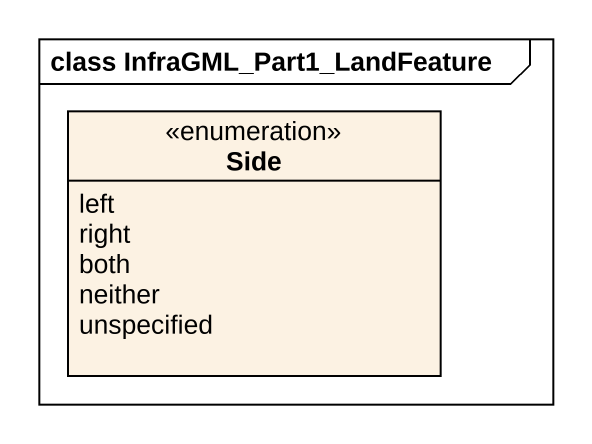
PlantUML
@startuml
mainframe class InfraGML_Part1_LandFeature
hide circle
hide empty members
enum Side {
  left
  right
  both
  neither
  unspecified
}
@enduml
